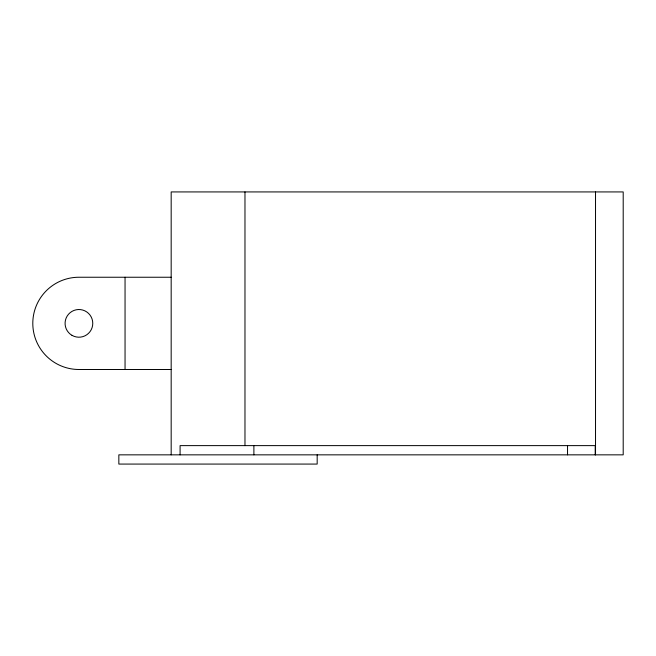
<?xml version="1.0" encoding="UTF-8"?>
<svg xmlns="http://www.w3.org/2000/svg" width="656" height="656" viewBox="0 0 656 656"><rect width="100%" height="100%" fill="white"/><g stroke="black" fill="none" stroke-linecap="round" stroke-linejoin="round"><path stroke-width="0.98" d="M171.175 277.242L78.925 277.242A46.125 46.125 0 0 0 32.8 323.367A46.125 46.125 0 0 0 78.925 369.492L171.175 369.492M595.525 191.929L595.525 454.846M595.213 454.846L595.213 445.621L180.088 445.621L180.088 454.846M567.538 445.621L567.538 454.846M317.176 454.846L317.176 464.071L118.843 464.071L118.843 454.846L623.2 454.846L623.2 191.929L171.175 191.929L171.175 454.846M253.888 445.621L253.888 454.846M244.975 191.929L244.975 445.637M125.05 277.242L125.05 369.492M72.004 335.347A13.833 13.833 0 0 0 92.767 323.367A13.833 13.833 0 0 0 72.004 311.379A13.833 13.833 0 0 0 72.004 335.347"/></g></svg>
